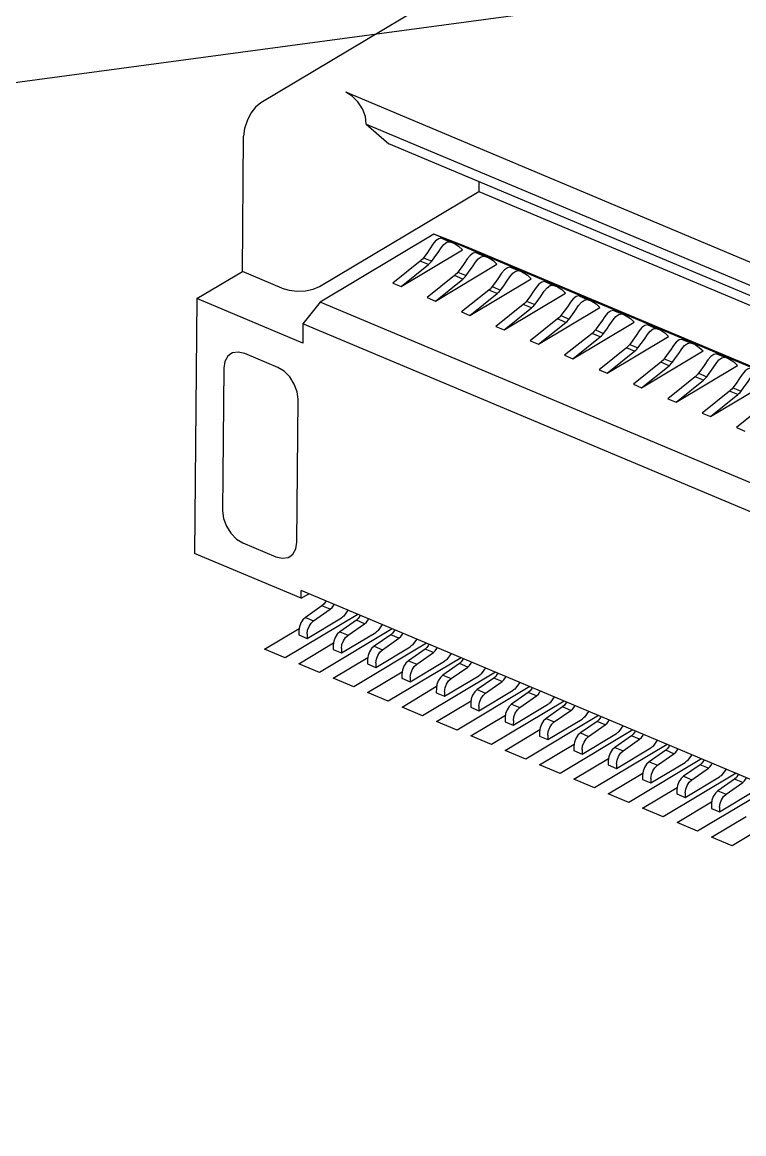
# Model space of a CAD drawing. Header units: millimetres. Extents: x 0 to 841, y 0 to 594.
# Drawn here: x 624.29 to 628.34, y 221.4 to 227.64 of the extents above; entities that cross this region are included whole.
import ezdxf

# ---------------------------------------------------------------- set-up
doc = ezdxf.new("R2010")
doc.units = ezdxf.units.MM
doc.header["$LTSCALE"] = 46.255
doc.layers.get('0').update_dxf_attribs({"linetype": 'CONTINUOUS'})
doc.layers.add('ASSEM_MEM', color=7, linetype='CONTINUOUS')
doc.styles.get("Standard").update_dxf_attribs({"font": 'txt', "width": 0.8})
doc.dimstyles.get("Standard").update_dxf_attribs({"dimtxt": 3, "dimasz": 2.1, "dimexe": 2, "dimexo": 1, "dimtad": 1, "dimzin": 0, "dimdsep": 46, "dimtxsty": 'STANDARD', "dimblk": '_FILLED', "dimblk1": '_FILLED', "dimblk2": '_FILLED', "dimcen": 0.09, "dimazin": 0, "dimtol": 1, "dimtp": 0.01, "dimtm": 0.01, "dimtfac": 1, "dimtofl": 0, "dimtmove": 0, "dimatfit": 3, "dimldrblk": '_FILLED', "dimfxl": 1, "dimtolj": 1, "dimtzin": 0, "dimarcsym": 0})

# ---------------------------------------------------------------- blocks, each defined once
blk = doc.blocks.new('_FILLED')
at = {"color": 0, "linetype": 'BYBLOCK'}
blk.add_solid([(0, 0), (-1, 0.1667), (-1, -0.1667)], dxfattribs=at)

msp = doc.modelspace()

# ---------------------------------------------------------------- linework, layer by layer
at = {"layer": 'ASSEM_MEM', "color": 7, "linetype": 'CONTINUOUS'}
for p, q in [((627.575, 228.3458), (625.632, 227.1836)), ((632.371, 224.6108), (626.1084, 227.2429)), ((626.2229, 227.0644), (632.1982, 224.553)), ((626.2229, 227.0644), (626.3485, 226.9545)), ((625.5282, 226.2389), (625.5353, 226.9966)), ((632.1421, 224.5195), (626.3485, 226.9545)), ((626.8534, 226.7423), (626.8529, 226.6878)), ((625.961, 226.1543), (626.8529, 226.6878)), ((626.8529, 226.6878), (632.0904, 224.4865)), ((626.6011, 226.4484), (625.9641, 226.0674)), ((626.7747, 226.38), (626.6011, 226.4484)), ((631.9988, 224.1798), (626.6011, 226.4484)), ((626.6613, 226.4194), (626.6448, 226.4251)), ((626.6448, 226.4251), (626.691, 226.4057)), ((626.6613, 226.4194), (626.7075, 226.4)), ((626.691, 226.4057), (626.7075, 226.4)), ((631.9989, 224.1843), (626.7747, 226.38)), ((626.4175, 226.1541), (626.7616, 226.36)), ((626.5434, 226.3156), (626.5896, 226.2962)), ((626.854, 226.3384), (626.8375, 226.3441)), ((626.8375, 226.3441), (626.8837, 226.3247)), ((626.854, 226.3384), (626.9002, 226.319)), ((626.8837, 226.3247), (626.9002, 226.319)), ((626.5246, 226.2967), (626.3713, 226.1736)), ((626.4175, 226.1541), (626.5708, 226.2773)), ((626.5708, 226.2773), (626.5246, 226.2967)), ((626.6102, 226.0731), (626.9543, 226.279)), ((627.0467, 226.2574), (627.0302, 226.2632)), ((627.0302, 226.2632), (627.0764, 226.2437)), ((627.0467, 226.2574), (627.0929, 226.238)), ((625.2734, 226.0865), (625.5282, 226.2389)), ((625.7498, 226.1458), (625.5282, 226.2389)), ((626.7173, 226.2157), (626.564, 226.0926)), ((626.6102, 226.0731), (626.7635, 226.1963)), ((626.7635, 226.1963), (626.7173, 226.2157)), ((626.7361, 226.2346), (626.7823, 226.2152)), ((626.8029, 225.9921), (627.147, 226.198)), ((627.0764, 226.2437), (627.0929, 226.238)), ((626.3713, 226.1736), (626.4175, 226.1541)), ((626.91, 226.1347), (626.7567, 226.0116)), ((626.9562, 226.1153), (626.91, 226.1347)), ((626.9288, 226.1536), (626.975, 226.1342)), ((627.2394, 226.1764), (627.2229, 226.1822)), ((627.2229, 226.1822), (627.2691, 226.1627)), ((627.2394, 226.1764), (627.2856, 226.157)), ((627.2691, 226.1627), (627.2856, 226.157)), ((625.2734, 226.0865), (625.2602, 224.6577)), ((625.8669, 225.837), (625.2734, 226.0865)), ((625.9641, 226.0674), (625.8679, 225.9453)), ((633.2171, 223.019), (625.9641, 226.0674)), ((626.564, 226.0926), (626.6102, 226.0731)), ((626.8029, 225.9921), (626.9562, 226.1153)), ((626.9956, 225.9112), (627.3397, 226.117)), ((627.1215, 226.0727), (627.1677, 226.0532)), ((627.4321, 226.0955), (627.4156, 226.1012)), ((627.4156, 226.1012), (627.4618, 226.0817)), ((627.4321, 226.0954), (627.4783, 226.076)), ((627.4618, 226.0817), (627.4783, 226.076)), ((626.7567, 226.0116), (626.8029, 225.9921)), ((627.1027, 226.0537), (626.9494, 225.9306)), ((626.9956, 225.9112), (627.1489, 226.0343)), ((627.1489, 226.0343), (627.1027, 226.0537)), ((627.1883, 225.8302), (627.5324, 226.036)), ((627.6248, 226.0145), (627.6083, 226.0202)), ((627.6083, 226.0202), (627.6545, 226.0008)), ((627.6248, 226.0145), (627.671, 225.995)), ((625.8679, 225.9453), (625.8669, 225.837)), ((633.121, 222.8969), (625.8679, 225.9453)), ((627.2954, 225.9728), (627.1421, 225.8496)), ((627.1883, 225.8302), (627.3416, 225.9533)), ((627.3416, 225.9533), (627.2954, 225.9728)), ((627.3142, 225.9917), (627.3604, 225.9722)), ((627.381, 225.7492), (627.7251, 225.955)), ((627.6545, 226.0008), (627.671, 225.995)), ((626.9494, 225.9306), (626.9956, 225.9112)), ((627.4881, 225.8918), (627.3347, 225.7686)), ((627.5343, 225.8723), (627.4881, 225.8918)), ((627.5069, 225.9107), (627.5531, 225.8912)), ((627.8174, 225.9335), (627.801, 225.9392)), ((627.801, 225.9392), (627.8472, 225.9198)), ((627.8175, 225.9335), (627.8637, 225.914)), ((627.8472, 225.9198), (627.8637, 225.914)), ((627.1421, 225.8496), (627.1883, 225.8302)), ((627.381, 225.7492), (627.5343, 225.8723)), ((627.5737, 225.6682), (627.9178, 225.874)), ((627.6995, 225.8297), (627.7458, 225.8102)), ((628.0101, 225.8525), (627.9936, 225.8582)), ((627.9936, 225.8582), (628.0399, 225.8388)), ((628.0102, 225.8525), (628.0564, 225.833)), ((628.0399, 225.8388), (628.0564, 225.8331)), ((625.7264, 225.7005), (625.5414, 225.7783)), ((627.3347, 225.7686), (627.381, 225.7492)), ((627.6808, 225.8108), (627.5274, 225.6876)), ((627.5737, 225.6682), (627.727, 225.7913)), ((627.727, 225.7913), (627.6808, 225.8108)), ((627.7664, 225.5872), (628.1105, 225.793)), ((628.2028, 225.7715), (628.1863, 225.7772)), ((628.1863, 225.7772), (628.2326, 225.7578)), ((628.2029, 225.7715), (628.2491, 225.7521)), ((628.2326, 225.7578), (628.2491, 225.7521)), ((625.4246, 225.697), (625.4171, 224.896)), ((627.8735, 225.7298), (627.7201, 225.6066)), ((627.7664, 225.5872), (627.9197, 225.7104)), ((627.9197, 225.7104), (627.8735, 225.7298)), ((627.8922, 225.7487), (627.9385, 225.7293)), ((627.9591, 225.5062), (628.3032, 225.712)), ((627.5274, 225.6876), (627.5737, 225.6682)), ((628.0662, 225.6488), (627.9128, 225.5256)), ((627.9591, 225.5062), (628.1124, 225.6294)), ((628.1124, 225.6294), (628.0662, 225.6488)), ((628.0849, 225.6677), (628.1312, 225.6483)), ((628.1518, 225.4252), (628.4959, 225.6311)), ((627.7201, 225.6066), (627.7664, 225.5872)), ((628.2588, 225.5678), (628.1055, 225.4447)), ((628.3051, 225.5484), (628.2588, 225.5678)), ((628.2776, 225.5867), (628.3239, 225.5673)), ((625.8334, 224.721), (625.8408, 225.522)), ((627.9128, 225.5256), (627.9591, 225.5062)), ((628.1518, 225.4252), (628.3051, 225.5484)), ((628.1055, 225.4447), (628.1518, 225.4252)), ((628.4515, 225.4868), (628.2982, 225.3637)), ((628.2982, 225.3637), (628.3445, 225.3442)), ((625.5315, 224.7175), (625.7165, 224.6397)), ((625.8575, 224.4066), (625.2602, 224.6577)), ((625.8575, 224.4066), (625.8579, 224.4499)), ((633.1033, 221.4047), (625.8579, 224.4499)), ((625.8575, 224.4066), (625.9002, 224.4321)), ((625.9745, 224.3644), (625.8814, 224.2996)), ((625.9277, 224.2801), (626.0207, 224.3449)), ((626.0207, 224.3449), (625.9745, 224.3644)), ((626.12, 224.3398), (626.0965, 224.3069)), ((625.8814, 224.2996), (625.9277, 224.2801)), ((625.8909, 224.1814), (626.0832, 224.2965)), ((626.1672, 224.2834), (626.0741, 224.2186)), ((626.1204, 224.1992), (626.2134, 224.2639)), ((626.2134, 224.2639), (626.1672, 224.2834)), ((626.3127, 224.2588), (626.2892, 224.226)), ((625.8449, 224.2261), (625.8446, 224.2009)), ((625.8446, 224.2009), (625.8909, 224.1814)), ((625.8911, 224.2067), (625.8909, 224.1814)), ((626.0741, 224.2186), (626.1204, 224.1992)), ((626.0836, 224.1004), (626.2759, 224.2155)), ((626.3599, 224.2024), (626.2668, 224.1376)), ((626.4061, 224.1829), (626.3599, 224.2024)), ((626.0375, 224.1451), (626.0373, 224.1199)), ((626.2668, 224.1376), (626.3131, 224.1182)), ((626.2763, 224.0194), (626.4686, 224.1345)), ((626.3131, 224.1182), (626.4061, 224.1829)), ((626.5054, 224.1778), (626.4819, 224.145)), ((626.0373, 224.1199), (626.0836, 224.1004)), ((626.0838, 224.1257), (626.0836, 224.1004)), ((626.5526, 224.1214), (626.4595, 224.0566)), ((626.5058, 224.0372), (626.5988, 224.102)), ((626.5988, 224.102), (626.5526, 224.1214)), ((626.6981, 224.0968), (626.6746, 224.064)), ((626.2302, 224.0641), (626.23, 224.0389)), ((626.23, 224.0389), (626.2763, 224.0194)), ((626.2765, 224.0447), (626.2763, 224.0194)), ((626.4595, 224.0566), (626.5058, 224.0372)), ((626.4689, 223.9385), (626.6613, 224.0535)), ((626.7453, 224.0404), (626.6522, 223.9756)), ((626.6985, 223.9562), (626.7915, 224.021)), ((626.7915, 224.021), (626.7453, 224.0404)), ((626.8908, 224.0158), (626.8673, 223.983)), ((626.4229, 223.9831), (626.4227, 223.9579)), ((626.4227, 223.9579), (626.4689, 223.9385)), ((626.4692, 223.9637), (626.4689, 223.9385)), ((626.6522, 223.9756), (626.6985, 223.9562)), ((626.6616, 223.8575), (626.854, 223.9725)), ((626.938, 223.9594), (626.8449, 223.8946)), ((626.9842, 223.94), (626.938, 223.9594)), ((626.6156, 223.9021), (626.6154, 223.8769)), ((626.8449, 223.8946), (626.8912, 223.8752)), ((626.8543, 223.7765), (627.0467, 223.8915)), ((626.8912, 223.8752), (626.9842, 223.94)), ((627.0835, 223.9348), (627.06, 223.902)), ((626.6154, 223.8769), (626.6616, 223.8575)), ((626.6619, 223.8827), (626.6616, 223.8575)), ((627.1307, 223.8784), (627.0376, 223.8136)), ((627.0839, 223.7942), (627.1769, 223.859)), ((627.1769, 223.859), (627.1307, 223.8784)), ((627.2762, 223.8538), (627.2527, 223.821)), ((626.8083, 223.8212), (626.8081, 223.7959)), ((626.8081, 223.7959), (626.8543, 223.7765)), ((626.8546, 223.8017), (626.8543, 223.7765)), ((627.0376, 223.8136), (627.0839, 223.7942)), ((627.047, 223.6955), (627.2394, 223.8106)), ((627.3234, 223.7974), (627.2303, 223.7327)), ((627.2766, 223.7132), (627.3696, 223.778)), ((627.3696, 223.778), (627.3234, 223.7974)), ((627.4688, 223.7728), (627.4454, 223.74)), ((627.001, 223.7402), (627.0008, 223.7149)), ((627.0008, 223.7149), (627.047, 223.6955)), ((627.0473, 223.7207), (627.047, 223.6955)), ((627.2303, 223.7327), (627.2766, 223.7132)), ((627.2397, 223.6145), (627.4321, 223.7296)), ((627.5161, 223.7165), (627.423, 223.6517)), ((627.5623, 223.697), (627.5161, 223.7165)), ((627.1937, 223.6592), (627.1935, 223.6339)), ((627.24, 223.6397), (627.2397, 223.6145)), ((627.423, 223.6517), (627.4693, 223.6322)), ((627.4324, 223.5335), (627.6248, 223.6486)), ((627.4693, 223.6322), (627.5623, 223.697)), ((627.7088, 223.6355), (627.6157, 223.5707)), ((627.6615, 223.6919), (627.6381, 223.659)), ((627.755, 223.616), (627.7088, 223.6355)), ((627.1935, 223.6339), (627.2397, 223.6145)), ((627.3864, 223.5782), (627.3862, 223.5529)), ((627.6619, 223.5512), (627.755, 223.616)), ((627.8542, 223.6109), (627.8308, 223.578)), ((627.3862, 223.5529), (627.4324, 223.5335)), ((627.4327, 223.5588), (627.4324, 223.5335)), ((627.6157, 223.5707), (627.6619, 223.5512)), ((627.6251, 223.4525), (627.8175, 223.5676)), ((627.9015, 223.5545), (627.8084, 223.4897)), ((627.8546, 223.4703), (627.9477, 223.535)), ((627.9477, 223.535), (627.9015, 223.5545)), ((628.0469, 223.5299), (628.0234, 223.4971)), ((627.5791, 223.4972), (627.5789, 223.472)), ((627.5789, 223.472), (627.6251, 223.4525)), ((627.6254, 223.4778), (627.6251, 223.4525)), ((627.8084, 223.4897), (627.8546, 223.4703)), ((627.8178, 223.3715), (628.0102, 223.4866)), ((628.0941, 223.4735), (628.0011, 223.4087)), ((628.0473, 223.3893), (628.1404, 223.454)), ((628.1404, 223.454), (628.0941, 223.4735)), ((628.2396, 223.4489), (628.2161, 223.4161)), ((627.7718, 223.4162), (627.7716, 223.391)), ((627.7716, 223.391), (627.8178, 223.3715)), ((627.8181, 223.3968), (627.8178, 223.3715)), ((628.0011, 223.4087), (628.0473, 223.3893)), ((628.0105, 223.2905), (628.2029, 223.4056)), ((628.2868, 223.3925), (628.1938, 223.3277)), ((628.3331, 223.3731), (628.2868, 223.3925)), ((627.9645, 223.3352), (627.9643, 223.31)), ((628.1938, 223.3277), (628.24, 223.3083)), ((628.2032, 223.2096), (628.3956, 223.3246)), ((628.24, 223.3083), (628.3331, 223.3731)), ((627.9643, 223.31), (628.0105, 223.2905)), ((628.0107, 223.3158), (628.0105, 223.2905)), ((628.1572, 223.2542), (628.157, 223.229)), ((628.157, 223.229), (628.2032, 223.2096)), ((628.2034, 223.2348), (628.2032, 223.2096))]:
    msp.add_line(p, q, dxfattribs=at)
at = {"layer": 'ASSEM_MEM', "color": 7, "linetype": 'CONTINUOUS', "true_color": 0x3366ff}
for p, q in [((626.1758, 224.3163), (625.7679, 224.0724)), ((625.6523, 224.1209), (625.8464, 224.237)), ((626.3685, 224.2353), (625.9606, 223.9914)), ((625.845, 224.04), (626.0391, 224.156)), ((626.5612, 224.1543), (626.1533, 223.9104)), ((625.7679, 224.0724), (625.6523, 224.1209)), ((626.0377, 223.959), (626.2318, 224.075)), ((626.7539, 224.0733), (626.346, 223.8294)), ((625.9606, 223.9914), (625.845, 224.04)), ((626.1533, 223.9104), (626.0377, 223.959)), ((626.2304, 223.878), (626.4245, 223.9941)), ((626.9466, 223.9924), (626.5387, 223.7484)), ((626.4231, 223.797), (626.6172, 223.9131)), ((627.1393, 223.9114), (626.7314, 223.6674)), ((626.346, 223.8294), (626.2304, 223.878)), ((626.6158, 223.716), (626.8099, 223.8321)), ((627.332, 223.8304), (626.9241, 223.5864)), ((626.5387, 223.7484), (626.4231, 223.797)), ((626.7314, 223.6674), (626.6158, 223.716)), ((626.8085, 223.635), (627.0025, 223.7511)), ((627.5246, 223.7494), (627.1168, 223.5054)), ((627.0012, 223.554), (627.1952, 223.6701)), ((627.7173, 223.6684), (627.3095, 223.4244)), ((626.9241, 223.5864), (626.8085, 223.635)), ((627.1939, 223.473), (627.3879, 223.5891)), ((627.91, 223.5874), (627.5022, 223.3435)), ((627.1168, 223.5054), (627.0012, 223.554)), ((627.3095, 223.4244), (627.1939, 223.473)), ((627.3866, 223.392), (627.5806, 223.5081)), ((628.1027, 223.5064), (627.6949, 223.2625)), ((627.5022, 223.3435), (627.3866, 223.392)), ((627.5793, 223.3111), (627.7733, 223.4271)), ((628.2954, 223.4254), (627.8876, 223.1815)), ((627.772, 223.2301), (627.966, 223.3461)), ((628.4881, 223.3444), (628.0803, 223.1005)), ((627.6949, 223.2625), (627.5793, 223.3111)), ((627.9646, 223.1491), (628.1587, 223.2652)), ((628.6808, 223.2635), (628.273, 223.0195)), ((627.8876, 223.1815), (627.772, 223.2301)), ((628.0803, 223.1005), (627.9646, 223.1491)), ((628.1573, 223.0681), (628.3514, 223.1842)), ((628.273, 223.0195), (628.1573, 223.0681))]:
    msp.add_line(p, q, dxfattribs=at)
at = {"layer": 'ASSEM_MEM', "color": 7, "linetype": 'CONTINUOUS'}
for points in [[(626.2229, 227.0644), (626.2175, 227.1071), (626.2015, 227.1501), (626.1762, 227.1895), (626.1442, 227.2215), (626.1084, 227.2429)], [(625.632, 227.1836), (625.6023, 227.1595), (625.5756, 227.1252), (625.5543, 227.0839), (625.5403, 227.0397), (625.5353, 226.9966)], [(626.5963, 226.3909), (626.5791, 226.3651), (626.5614, 226.34), (626.5434, 226.3156)], [(626.6448, 226.4251), (626.6286, 226.4217), (626.6117, 226.4098), (626.5963, 226.3909)], [(626.6425, 226.3715), (626.658, 226.3904), (626.6748, 226.4022), (626.691, 226.4057)], [(626.7075, 226.4), (626.717, 226.3956), (626.7406, 226.3803), (626.7616, 226.36)], [(626.5434, 226.3156), (626.5373, 226.3085), (626.531, 226.3022), (626.5246, 226.2967)], [(626.5896, 226.2962), (626.6077, 226.3206), (626.6253, 226.3457), (626.6425, 226.3715)], [(626.8375, 226.3441), (626.8212, 226.3407), (626.8044, 226.3288), (626.789, 226.3099)], [(626.8352, 226.2905), (626.8507, 226.3094), (626.8675, 226.3212), (626.8837, 226.3247)], [(626.9002, 226.319), (626.9097, 226.3146), (626.9333, 226.2993), (626.9543, 226.279)], [(626.5708, 226.2773), (626.5773, 226.2827), (626.5836, 226.2891), (626.5896, 226.2962)], [(626.789, 226.3099), (626.7718, 226.2841), (626.7541, 226.259), (626.7361, 226.2346)], [(626.7823, 226.2152), (626.8004, 226.2396), (626.818, 226.2647), (626.8352, 226.2905)], [(627.0302, 226.2632), (627.0139, 226.2597), (626.9971, 226.2478), (626.9817, 226.229)], [(626.7361, 226.2346), (626.73, 226.2275), (626.7237, 226.2212), (626.7173, 226.2157)], [(626.7635, 226.1963), (626.77, 226.2017), (626.7763, 226.2081), (626.7823, 226.2152)], [(626.9817, 226.229), (626.9645, 226.2031), (626.9468, 226.178), (626.9288, 226.1536)], [(626.975, 226.1342), (626.9931, 226.1586), (627.0107, 226.1837), (627.0279, 226.2095)], [(627.0279, 226.2095), (627.0434, 226.2284), (627.0602, 226.2402), (627.0764, 226.2437)], [(627.0929, 226.238), (627.1024, 226.2336), (627.126, 226.2183), (627.147, 226.198)], [(625.7498, 226.1458), (625.7904, 226.1335), (625.8361, 226.1281), (625.8827, 226.13), (625.9257, 226.139), (625.961, 226.1543)], [(626.9288, 226.1536), (626.9227, 226.1465), (626.9164, 226.1402), (626.91, 226.1347)], [(626.9562, 226.1153), (626.9627, 226.1208), (626.969, 226.1271), (626.975, 226.1342)], [(627.1744, 226.148), (627.1572, 226.1222), (627.1395, 226.097), (627.1215, 226.0727)], [(627.1677, 226.0532), (627.1858, 226.0776), (627.2034, 226.1027), (627.2206, 226.1285)], [(627.2229, 226.1822), (627.2066, 226.1787), (627.1898, 226.1668), (627.1744, 226.148)], [(627.2206, 226.1285), (627.2361, 226.1474), (627.2529, 226.1593), (627.2691, 226.1627)], [(627.2856, 226.157), (627.2951, 226.1526), (627.3187, 226.1373), (627.3397, 226.117)], [(627.1215, 226.0727), (627.1154, 226.0655), (627.1091, 226.0592), (627.1027, 226.0537)], [(627.3671, 226.067), (627.3499, 226.0412), (627.3322, 226.0161), (627.3142, 225.9917)], [(627.4156, 226.1012), (627.3993, 226.0977), (627.3825, 226.0859), (627.3671, 226.067)], [(627.4133, 226.0475), (627.4288, 226.0664), (627.4456, 226.0783), (627.4618, 226.0817)], [(627.4783, 226.076), (627.4878, 226.0716), (627.5114, 226.0563), (627.5324, 226.036)], [(627.1489, 226.0343), (627.1554, 226.0398), (627.1617, 226.0461), (627.1677, 226.0532)], [(627.3604, 225.9722), (627.3785, 225.9966), (627.3961, 226.0217), (627.4133, 226.0475)], [(627.6083, 226.0202), (627.592, 226.0167), (627.5752, 226.0049), (627.5598, 225.986)], [(627.3142, 225.9917), (627.3081, 225.9845), (627.3018, 225.9782), (627.2954, 225.9728)], [(627.3416, 225.9533), (627.3481, 225.9588), (627.3544, 225.9651), (627.3604, 225.9722)], [(627.5598, 225.986), (627.5426, 225.9602), (627.5249, 225.9351), (627.5069, 225.9107)], [(627.5531, 225.8912), (627.5712, 225.9156), (627.5888, 225.9407), (627.606, 225.9666)], [(627.606, 225.9666), (627.6215, 225.9854), (627.6383, 225.9973), (627.6545, 226.0008)], [(627.671, 225.995), (627.6805, 225.9906), (627.7041, 225.9753), (627.7251, 225.955)], [(627.5069, 225.9107), (627.5008, 225.9036), (627.4945, 225.8972), (627.4881, 225.8918)], [(627.5343, 225.8723), (627.5408, 225.8778), (627.5471, 225.8841), (627.5531, 225.8912)], [(627.7525, 225.905), (627.7353, 225.8792), (627.7176, 225.8541), (627.6995, 225.8297)], [(627.7458, 225.8102), (627.7639, 225.8346), (627.7815, 225.8598), (627.7987, 225.8856)], [(627.801, 225.9392), (627.7847, 225.9357), (627.7679, 225.9239), (627.7525, 225.905)], [(627.7987, 225.8856), (627.8142, 225.9044), (627.831, 225.9163), (627.8472, 225.9198)], [(627.8637, 225.914), (627.8732, 225.9096), (627.8968, 225.8943), (627.9178, 225.874)], [(627.6995, 225.8297), (627.6935, 225.8226), (627.6872, 225.8162), (627.6808, 225.8108)], [(627.9452, 225.824), (627.928, 225.7982), (627.9103, 225.7731), (627.8922, 225.7487)], [(627.9936, 225.8582), (627.9774, 225.8547), (627.9606, 225.8429), (627.9452, 225.824)], [(627.9914, 225.8046), (628.0069, 225.8234), (628.0237, 225.8353), (628.0399, 225.8388)], [(628.0564, 225.8331), (628.0659, 225.8286), (628.0895, 225.8133), (628.1105, 225.793)], [(625.4632, 225.7771), (625.4474, 225.7641), (625.4306, 225.7348), (625.4246, 225.697)], [(625.5414, 225.7783), (625.5055, 225.7869), (625.4731, 225.782), (625.4632, 225.7771)], [(627.727, 225.7913), (627.7335, 225.7968), (627.7398, 225.8031), (627.7458, 225.8102)], [(627.9385, 225.7293), (627.9566, 225.7536), (627.9742, 225.7788), (627.9914, 225.8046)], [(628.1863, 225.7772), (628.1701, 225.7738), (628.1533, 225.7619), (628.1379, 225.743)], [(628.1841, 225.7236), (628.1996, 225.7425), (628.2164, 225.7543), (628.2326, 225.7578)], [(625.8408, 225.522), (625.8355, 225.5647), (625.8194, 225.6077), (625.7941, 225.6471), (625.7622, 225.679), (625.7264, 225.7005)], [(627.8922, 225.7487), (627.8862, 225.7416), (627.8799, 225.7352), (627.8735, 225.7298)], [(627.9197, 225.7104), (627.9262, 225.7158), (627.9324, 225.7221), (627.9385, 225.7293)], [(628.1379, 225.743), (628.1207, 225.7172), (628.103, 225.6921), (628.0849, 225.6677)], [(628.1312, 225.6483), (628.1493, 225.6727), (628.1669, 225.6978), (628.1841, 225.7236)], [(628.2491, 225.7521), (628.2585, 225.7477), (628.2822, 225.7323), (628.3032, 225.712)], [(628.379, 225.6962), (628.3628, 225.6928), (628.346, 225.6809), (628.3306, 225.662)], [(628.0849, 225.6677), (628.0789, 225.6606), (628.0726, 225.6543), (628.0662, 225.6488)], [(628.1124, 225.6294), (628.1189, 225.6348), (628.1251, 225.6411), (628.1312, 225.6483)], [(628.3306, 225.662), (628.3134, 225.6362), (628.2957, 225.6111), (628.2776, 225.5867)], [(628.3239, 225.5673), (628.3419, 225.5917), (628.3596, 225.6168), (628.3768, 225.6426)], [(628.2776, 225.5867), (628.2716, 225.5796), (628.2653, 225.5733), (628.2588, 225.5678)], [(628.3051, 225.5484), (628.3115, 225.5538), (628.3178, 225.5602), (628.3239, 225.5673)], [(625.4171, 224.896), (625.4225, 224.8533), (625.4385, 224.8103), (625.4638, 224.7709), (625.4958, 224.7389), (625.5315, 224.7175)], [(625.7948, 224.6409), (625.8105, 224.6539), (625.8273, 224.6832), (625.8334, 224.721)], [(625.7165, 224.6397), (625.7524, 224.6311), (625.7848, 224.636), (625.7948, 224.6409)], [(625.9962, 224.3918), (625.9939, 224.3867), (625.9849, 224.3737), (625.9745, 224.3644)], [(626.0207, 224.3449), (626.0311, 224.3543), (626.0402, 224.3673), (626.0425, 224.3723)], [(625.8814, 224.2996), (625.8673, 224.2864), (625.8556, 224.2681), (625.8478, 224.2471), (625.8449, 224.2261)], [(625.8911, 224.2067), (625.894, 224.2277), (625.9019, 224.2486), (625.9136, 224.2669), (625.9277, 224.2801)], [(626.0965, 224.3069), (626.0921, 224.3029), (626.0877, 224.2994), (626.0832, 224.2965)], [(626.1889, 224.3108), (626.1866, 224.3057), (626.1776, 224.2927), (626.1672, 224.2834)], [(626.2134, 224.2639), (626.2238, 224.2733), (626.2329, 224.2863), (626.2352, 224.2914)], [(626.0741, 224.2186), (626.06, 224.2054), (626.0483, 224.1871), (626.0405, 224.1661), (626.0375, 224.1451)], [(626.0838, 224.1257), (626.0867, 224.1467), (626.0946, 224.1676), (626.1063, 224.1859), (626.1204, 224.1992)], [(626.2892, 224.226), (626.2848, 224.2219), (626.2804, 224.2185), (626.2759, 224.2155)], [(626.3816, 224.2298), (626.3793, 224.2247), (626.3703, 224.2117), (626.3599, 224.2024)], [(626.4061, 224.1829), (626.4165, 224.1923), (626.4256, 224.2053), (626.4279, 224.2104)], [(626.2668, 224.1376), (626.2527, 224.1244), (626.241, 224.1061), (626.2332, 224.0851), (626.2302, 224.0641)], [(626.4819, 224.145), (626.4775, 224.141), (626.4731, 224.1375), (626.4686, 224.1345)], [(626.5743, 224.1488), (626.572, 224.1437), (626.563, 224.1307), (626.5526, 224.1214)], [(626.2765, 224.0447), (626.2794, 224.0657), (626.2873, 224.0867), (626.299, 224.1049), (626.3131, 224.1182)], [(626.5988, 224.102), (626.6092, 224.1113), (626.6183, 224.1243), (626.6205, 224.1294)], [(626.4595, 224.0566), (626.4454, 224.0434), (626.4337, 224.0251), (626.4259, 224.0041), (626.4229, 223.9831)], [(626.4692, 223.9637), (626.4721, 223.9847), (626.48, 224.0057), (626.4917, 224.024), (626.5058, 224.0372)], [(626.6746, 224.064), (626.6702, 224.06), (626.6658, 224.0565), (626.6613, 224.0535)], [(626.767, 224.0678), (626.7647, 224.0627), (626.7556, 224.0498), (626.7453, 224.0404)], [(626.7915, 224.021), (626.8019, 224.0303), (626.811, 224.0433), (626.8132, 224.0484)], [(626.6522, 223.9756), (626.6381, 223.9624), (626.6264, 223.9441), (626.6186, 223.9231), (626.6156, 223.9021)], [(626.6619, 223.8827), (626.6648, 223.9037), (626.6727, 223.9247), (626.6844, 223.943), (626.6985, 223.9562)], [(626.8673, 223.983), (626.8629, 223.979), (626.8585, 223.9755), (626.854, 223.9725)], [(626.9597, 223.9868), (626.9574, 223.9817), (626.9483, 223.9688), (626.938, 223.9594)], [(626.9842, 223.94), (626.9946, 223.9493), (627.0037, 223.9623), (627.0059, 223.9674)], [(626.8449, 223.8946), (626.8308, 223.8814), (626.8191, 223.8631), (626.8113, 223.8422), (626.8083, 223.8212)], [(627.06, 223.902), (627.0556, 223.898), (627.0512, 223.8945), (627.0467, 223.8915)], [(627.1524, 223.9058), (627.1501, 223.9008), (627.141, 223.8878), (627.1307, 223.8784)], [(627.1769, 223.859), (627.1873, 223.8683), (627.1964, 223.8813), (627.1986, 223.8864)], [(626.8546, 223.8017), (626.8575, 223.8227), (626.8654, 223.8437), (626.8771, 223.862), (626.8912, 223.8752)], [(627.3451, 223.8249), (627.3428, 223.8198), (627.3337, 223.8068), (627.3234, 223.7974)], [(627.0376, 223.8136), (627.0235, 223.8004), (627.0118, 223.7821), (627.004, 223.7612), (627.001, 223.7402)], [(627.0473, 223.7207), (627.0502, 223.7417), (627.0581, 223.7627), (627.0698, 223.781), (627.0839, 223.7942)], [(627.2527, 223.821), (627.2483, 223.817), (627.2439, 223.8135), (627.2394, 223.8106)], [(627.3696, 223.778), (627.38, 223.7873), (627.3891, 223.8003), (627.3913, 223.8054)], [(627.2303, 223.7327), (627.2162, 223.7194), (627.2045, 223.7011), (627.1966, 223.6802), (627.1937, 223.6592)], [(627.24, 223.6397), (627.2429, 223.6607), (627.2508, 223.6817), (627.2624, 223.7), (627.2766, 223.7132)], [(627.4454, 223.74), (627.441, 223.736), (627.4366, 223.7325), (627.4321, 223.7296)], [(627.5378, 223.7439), (627.5355, 223.7388), (627.5264, 223.7258), (627.5161, 223.7165)], [(627.5623, 223.697), (627.5727, 223.7064), (627.5818, 223.7193), (627.584, 223.7244)], [(627.423, 223.6517), (627.4089, 223.6384), (627.3972, 223.6202), (627.3893, 223.5992), (627.3864, 223.5782)], [(627.6381, 223.659), (627.6337, 223.655), (627.6293, 223.6515), (627.6248, 223.6486)], [(627.7305, 223.6629), (627.7282, 223.6578), (627.7191, 223.6448), (627.7088, 223.6355)], [(627.755, 223.616), (627.7654, 223.6254), (627.7744, 223.6384), (627.7767, 223.6434)], [(627.4327, 223.5588), (627.4356, 223.5798), (627.4435, 223.6007), (627.4551, 223.619), (627.4693, 223.6322)], [(627.8308, 223.578), (627.8264, 223.574), (627.822, 223.5705), (627.8175, 223.5676)], [(627.9232, 223.5819), (627.9209, 223.5768), (627.9118, 223.5638), (627.9015, 223.5545)], [(627.6157, 223.5707), (627.6016, 223.5575), (627.5899, 223.5392), (627.582, 223.5182), (627.5791, 223.4972)], [(627.6254, 223.4778), (627.6283, 223.4988), (627.6361, 223.5197), (627.6478, 223.538), (627.6619, 223.5512)], [(627.9477, 223.535), (627.9581, 223.5444), (627.9671, 223.5574), (627.9694, 223.5625)], [(627.8084, 223.4897), (627.7943, 223.4765), (627.7826, 223.4582), (627.7747, 223.4372), (627.7718, 223.4162)], [(627.8181, 223.3968), (627.821, 223.4178), (627.8288, 223.4387), (627.8405, 223.457), (627.8546, 223.4703)], [(628.0234, 223.4971), (628.0191, 223.493), (628.0147, 223.4896), (628.0102, 223.4866)], [(628.1159, 223.5009), (628.1136, 223.4958), (628.1045, 223.4828), (628.0941, 223.4735)], [(628.1404, 223.454), (628.1508, 223.4634), (628.1598, 223.4764), (628.1621, 223.4815)], [(628.0011, 223.4087), (627.987, 223.3955), (627.9753, 223.3772), (627.9674, 223.3562), (627.9645, 223.3352)], [(628.0107, 223.3158), (628.0137, 223.3368), (628.0215, 223.3577), (628.0332, 223.376), (628.0473, 223.3893)], [(628.2161, 223.4161), (628.2118, 223.4121), (628.2074, 223.4086), (628.2029, 223.4056)], [(628.3086, 223.4199), (628.3063, 223.4148), (628.2972, 223.4018), (628.2868, 223.3925)], [(628.3331, 223.3731), (628.3435, 223.3824), (628.3525, 223.3954), (628.3548, 223.4005)], [(628.1938, 223.3277), (628.1797, 223.3145), (628.168, 223.2962), (628.1601, 223.2752), (628.1572, 223.2542)], [(628.2034, 223.2348), (628.2064, 223.2558), (628.2142, 223.2768), (628.2259, 223.2951), (628.24, 223.3083)]]:
    msp.add_lwpolyline(points, dxfattribs=at)

# ---------------------------------------------------------------- leaders
at = {"color": 7, "linetype": 'CONTINUOUS'}
msp.add_leader([(617.3894, 226.3744), (668.7944, 233.2936)], dimstyle='STANDARD', override={"dimtad": 0, "dimldrblk": 'DOT'}, dxfattribs=at)

doc.saveas('drawing.dxf')
